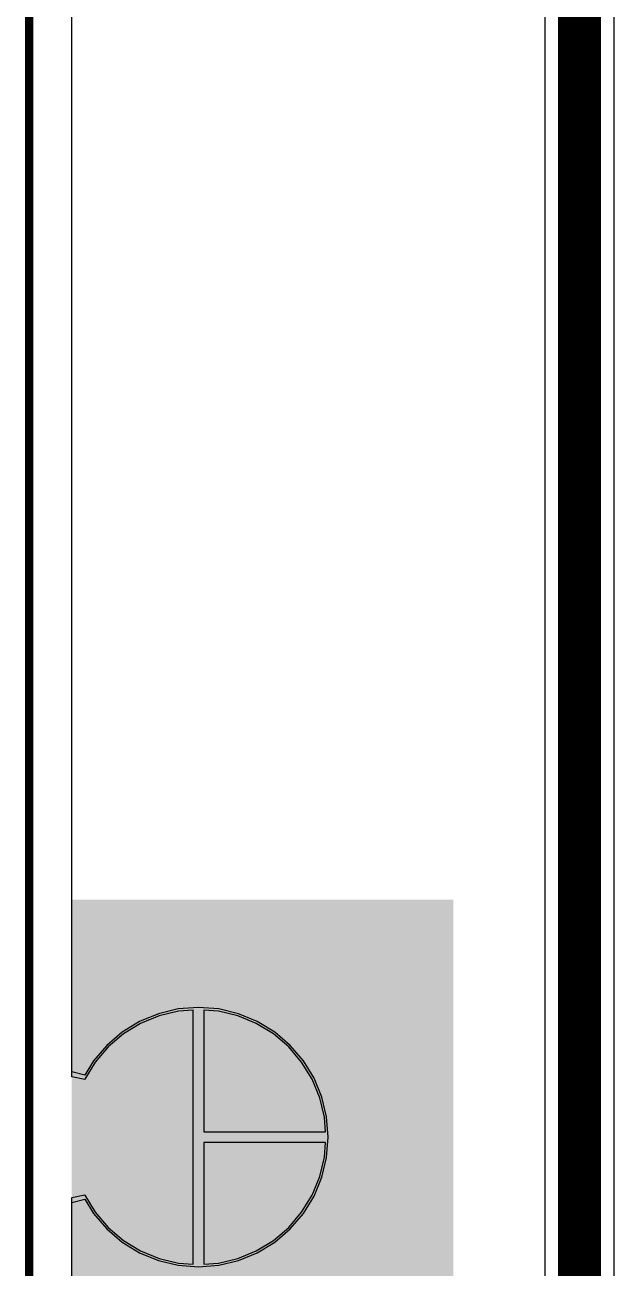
# Model space of a CAD drawing. Header units: inches. Extents: x -0.14 to 3.29, y -0.08 to 7.88.
# Drawn here: x 0.272 to 0.82, y 3.421 to 4.578 of the extents above; entities that cross this region are included whole.
import ezdxf

# ---------------------------------------------------------------- set-up
doc = ezdxf.new("R2010")
doc.units = ezdxf.units.IN
doc.header["$MEASUREMENT"] = 0
for name, color, linetype in [('Board outline', 6, 'Continuous'), ('Bottom Layer', 5, 'Continuous'), ('Bottom Solder', 6, 'Continuous'), ('Multi-Layer', 9, 'Continuous'), ('Pad Holes', 156, 'Continuous'), ('Top Layer', 1, 'Continuous'), ('Top Solder', 216, 'Continuous')]:
    doc.layers.add(name, color=color, linetype=linetype)

msp = doc.modelspace()

# ---------------------------------------------------------------- hatches: boundary and pattern name
at = {"layer": 'Bottom Layer'}
h = msp.add_hatch(color=5, dxfattribs=at)
edge = h.paths.add_edge_path()
edge.add_arc((0.4331, 3.5433), 0.1083, 0, 360)
at = {"layer": 'Bottom Solder'}
h = msp.add_hatch(color=6, dxfattribs=at)
edge = h.paths.add_edge_path()
edge.add_arc((0.4331, 3.5433), 0.1102, 0, 360)
at = {"layer": 'Multi-Layer'}
h = msp.add_hatch(color=9, dxfattribs=at)
edge = h.paths.add_edge_path()
edge.add_arc((0.4331, 3.5433), 0.1083, 0, 360)
at = {"layer": 'Pad Holes'}
h = msp.add_hatch(color=7, dxfattribs=at)
edge = h.paths.add_edge_path()
edge.add_arc((0.4331, 3.5433), 0.0689, 0, 360)
at = {"layer": 'Top Layer'}
msp.add_hatch(color=1, dxfattribs=at).paths.add_polyline_path([(0.3153, 3.34), (0.67, 3.34), (0.67, 3.7642), (0.3153, 3.7642)])
h = msp.add_hatch(color=1, dxfattribs=at)
edge = h.paths.add_edge_path()
edge.add_arc((0.4331, 3.5433), 0.1083, 0, 360)
at = {"layer": 'Top Solder'}
h = msp.add_hatch(color=216, dxfattribs=at)
edge = h.paths.add_edge_path()
edge.add_arc((0.4331, 3.5433), 0.1102, 0, 360)

# ---------------------------------------------------------------- linework, layer by layer
at = {"layer": 'Board outline'}
msp.add_lwpolyline([(0.2756, 2.126, 0.00787, 0.00787, 0), (0.2756, 7.5197, 0.00787, 0.00787, 0)], format="xyseb", dxfattribs=at)
at = {"layer": 'Bottom Layer'}
for p, q in [((0.7551, 7.4827), (0.7551, 2.5773)), ((0.8197, 2.564), (0.8197, 7.4694)), ((0.3153, 3.604), (0.3153, 6.829)), ((0.3958, 3.658), (0.3783, 3.6508)), ((0.4142, 3.6625), (0.3958, 3.658)), ((0.4331, 3.6639), (0.4142, 3.6625)), ((0.4519, 3.6625), (0.4331, 3.6639)), ((0.4704, 3.658), (0.4519, 3.6625)), ((0.4878, 3.6508), (0.4704, 3.658)), ((0.3783, 3.6508), (0.3622, 3.6409)), ((0.504, 3.6409), (0.4878, 3.6508)), ((0.3622, 3.6409), (0.3478, 3.6286)), ((0.5184, 3.6286), (0.504, 3.6409)), ((0.3478, 3.6286), (0.3355, 3.6142)), ((0.5307, 3.6142), (0.5184, 3.6286)), ((0.3355, 3.6142), (0.3273, 3.6009)), ((0.5406, 3.5981), (0.5307, 3.6142)), ((0.3273, 3.6009), (0.3153, 3.604)), ((0.5478, 3.5806), (0.5406, 3.5981)), ((0.5522, 3.5622), (0.5478, 3.5806)), ((0.5537, 3.5433), (0.5522, 3.5622)), ((0.5522, 3.5244), (0.5537, 3.5433)), ((0.5478, 3.506), (0.5522, 3.5244)), ((0.5406, 3.4885), (0.5478, 3.506)), ((0.3153, 3.4826), (0.3273, 3.4857)), ((0.3153, 2.126), (0.3153, 3.4826)), ((0.3273, 3.4857), (0.3355, 3.4724)), ((0.5307, 3.4724), (0.5406, 3.4885)), ((0.3355, 3.4724), (0.3478, 3.458)), ((0.5184, 3.458), (0.5307, 3.4724)), ((0.3478, 3.458), (0.3622, 3.4457)), ((0.504, 3.4457), (0.5184, 3.458)), ((0.3622, 3.4457), (0.3783, 3.4358)), ((0.3783, 3.4358), (0.3958, 3.4286)), ((0.4704, 3.4286), (0.4878, 3.4358)), ((0.4878, 3.4358), (0.504, 3.4457)), ((0.3958, 3.4286), (0.4142, 3.4242)), ((0.4142, 3.4242), (0.4331, 3.4227)), ((0.4331, 3.4227), (0.4519, 3.4242)), ((0.4519, 3.4242), (0.4704, 3.4286))]:
    msp.add_line(p, q, dxfattribs=at)
msp.add_lwpolyline([(0.7874, 2.564, 0.04, 0.04, 0), (0.7874, 7.4827, 0.04, 0.04, 0)], format="xyseb", dxfattribs=at)
at = {"layer": 'Top Layer'}
for p, q in [((0.3153, 3.5994), (0.3153, 6.8337)), ((0.3964, 3.6561), (0.3792, 3.649)), ((0.4145, 3.6605), (0.3964, 3.6561)), ((0.4281, 3.6615), (0.4145, 3.6605)), ((0.4281, 3.5433), (0.4281, 3.6615)), ((0.4516, 3.6605), (0.4381, 3.6615)), ((0.4381, 3.6615), (0.4381, 3.5483)), ((0.4697, 3.6561), (0.4516, 3.6605)), ((0.4869, 3.649), (0.4697, 3.6561)), ((0.3792, 3.649), (0.3633, 3.6393)), ((0.5028, 3.6393), (0.4869, 3.649)), ((0.3633, 3.6393), (0.3492, 3.6272)), ((0.517, 3.6272), (0.5028, 3.6393)), ((0.3492, 3.6272), (0.3371, 3.613)), ((0.529, 3.613), (0.517, 3.6272)), ((0.3371, 3.613), (0.3274, 3.5972)), ((0.5388, 3.5972), (0.529, 3.613)), ((0.3273, 3.597), (0.3153, 3.5994)), ((0.3274, 3.5972), (0.3273, 3.597)), ((0.5459, 3.58), (0.5388, 3.5972)), ((0.5502, 3.5619), (0.5459, 3.58)), ((0.5513, 3.5483), (0.5502, 3.5619)), ((0.4281, 3.4251), (0.4281, 3.5433)), ((0.4381, 3.5483), (0.5513, 3.5483)), ((0.5513, 3.5383), (0.4381, 3.5383)), ((0.4381, 3.5383), (0.4381, 3.4251)), ((0.5502, 3.5247), (0.5513, 3.5383)), ((0.5459, 3.5066), (0.5502, 3.5247)), ((0.5388, 3.4894), (0.5459, 3.5066)), ((0.3153, 3.4872), (0.3273, 3.4896)), ((0.3153, 2.126), (0.3153, 3.4872)), ((0.3273, 3.4896), (0.3274, 3.4894)), ((0.3274, 3.4894), (0.3371, 3.4736)), ((0.529, 3.4736), (0.5388, 3.4894)), ((0.3371, 3.4736), (0.3492, 3.4594)), ((0.517, 3.4594), (0.529, 3.4736)), ((0.3492, 3.4594), (0.3633, 3.4473)), ((0.5028, 3.4473), (0.517, 3.4594)), ((0.3633, 3.4473), (0.3792, 3.4376)), ((0.4869, 3.4376), (0.5028, 3.4473)), ((0.3792, 3.4376), (0.3964, 3.4305)), ((0.4697, 3.4305), (0.4869, 3.4376)), ((0.3964, 3.4305), (0.4145, 3.4261)), ((0.4145, 3.4261), (0.4281, 3.4251)), ((0.4381, 3.4251), (0.4516, 3.4261)), ((0.4516, 3.4261), (0.4697, 3.4305))]:
    msp.add_line(p, q, dxfattribs=at)

doc.saveas('drawing.dxf')
